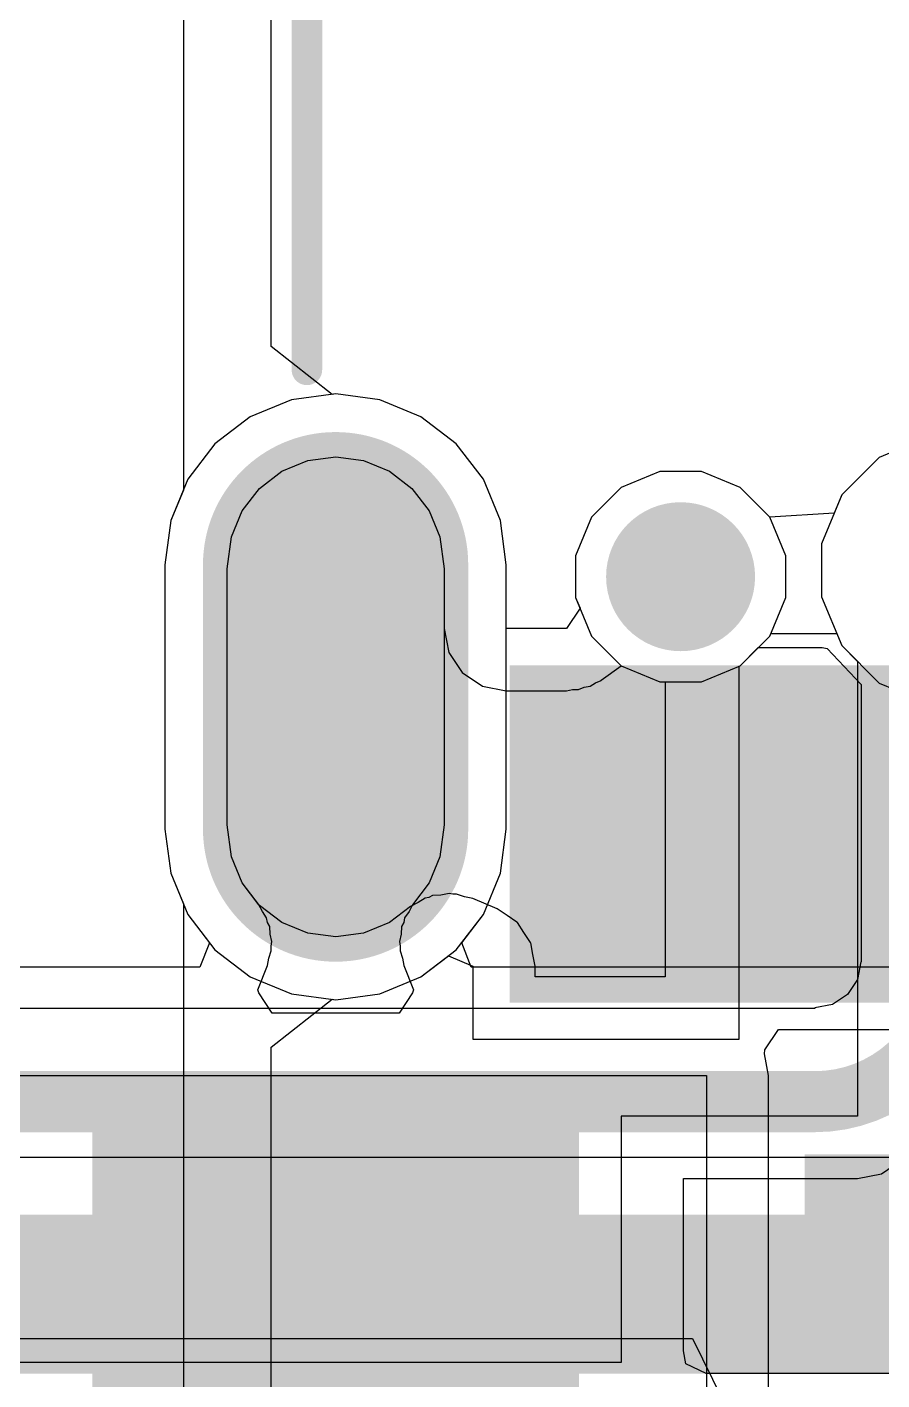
# Model space of a CAD drawing. Header units: inches. Extents: x -0.01 to 2.44, y -0.01 to 2.26.
# Drawn here: x 0.7094 to 0.8494, y 1.5279 to 1.7495 of the extents above; entities that cross this region are included whole.
import ezdxf

# ---------------------------------------------------------------- set-up
doc = ezdxf.new("R2010")
doc.units = ezdxf.units.IN
doc.header["$MEASUREMENT"] = 0
for name, color, linetype in [('Bottom Layer', 5, 'Continuous'), ('Bottom Solder', 6, 'Continuous'), ('GROUND', 16, 'Continuous'), ('Multi-Layer', 9, 'Continuous'), ('Pad Holes', 156, 'Continuous'), ('POWER', 76, 'Continuous'), ('SIGNAL1', 90, 'Continuous'), ('SIGNAL2', 156, 'Continuous'), ('Top Layer', 1, 'Continuous'), ('Top Overlay', 2, 'Continuous'), ('Top Paste', 8, 'Continuous'), ('Top Solder', 216, 'Continuous')]:
    doc.layers.add(name, color=color, linetype=linetype)

# ---------------------------------------------------------------- blocks, each defined once
blk = doc.blocks.new('TYPE_C_31_M_12__86')
at = {"layer": 'Bottom Layer'}
h = blk.add_hatch(color=5, dxfattribs=at)
edge = h.paths.add_edge_path()
edge.add_arc((0.17028, 0.04941), 0.01772, 180, 360)
edge.add_line((0.18799, 0.04941), (0.18799, 0.09272))
edge.add_arc((0.17028, 0.09272), 0.01772, 0, 180)
edge.add_line((0.15256, 0.09272), (0.15256, 0.04941))
at = {"layer": 'Bottom Solder'}
h = blk.add_hatch(color=6, dxfattribs=at)
edge = h.paths.add_edge_path()
edge.add_arc((0.17028, 0.04941), 0.02172, 180, 360)
edge.add_line((0.19199, 0.04941), (0.19199, 0.09272))
edge.add_arc((0.17028, 0.09272), 0.02172, 0, 180)
edge.add_line((0.14856, 0.09272), (0.14856, 0.04941))
h = blk.add_hatch(color=6, dxfattribs=at)
edge = h.paths.add_edge_path()
edge.add_arc((0.11378, 0.05138), 0.004, 0, 360)
at = {"layer": 'GROUND'}
h = blk.add_hatch(color=16, dxfattribs=at)
edge = h.paths.add_edge_path()
edge.add_arc((0.17028, 0.04941), 0.01772, 180, 360)
edge.add_line((0.18799, 0.04941), (0.18799, 0.09272))
edge.add_arc((0.17028, 0.09272), 0.01772, 0, 180)
edge.add_line((0.15256, 0.09272), (0.15256, 0.04941))
at = {"layer": 'Multi-Layer'}
h = blk.add_hatch(color=9, dxfattribs=at)
edge = h.paths.add_edge_path()
edge.add_arc((0.17028, 0.04941), 0.01772, 180, 360)
edge.add_line((0.18799, 0.04941), (0.18799, 0.09272))
edge.add_arc((0.17028, 0.09272), 0.01772, 0, 180)
edge.add_line((0.15256, 0.09272), (0.15256, 0.04941))
at = {"layer": 'Pad Holes'}
h = blk.add_hatch(color=7, dxfattribs=at)
edge = h.paths.add_edge_path()
edge.add_arc((0.17028, 0.04941), 0.01181, 180, 360)
edge.add_line((0.18209, 0.04941), (0.18209, 0.09272))
edge.add_arc((0.17028, 0.09272), 0.01181, 0, 180)
edge.add_line((0.15846, 0.09272), (0.15846, 0.04941))
h = blk.add_hatch(color=7, dxfattribs=at)
edge = h.paths.add_edge_path()
edge.add_arc((0.11378, 0.05138), 0.0122, 0, 360)
at = {"layer": 'POWER'}
h = blk.add_hatch(color=76, dxfattribs=at)
edge = h.paths.add_edge_path()
edge.add_arc((0.17028, 0.04941), 0.01772, 180, 360)
edge.add_line((0.18799, 0.04941), (0.18799, 0.09272))
edge.add_arc((0.17028, 0.09272), 0.01772, 0, 180)
edge.add_line((0.15256, 0.09272), (0.15256, 0.04941))
at = {"layer": 'SIGNAL1'}
h = blk.add_hatch(color=90, dxfattribs=at)
edge = h.paths.add_edge_path()
edge.add_arc((0.17028, 0.04941), 0.01772, 180, 360)
edge.add_line((0.18799, 0.04941), (0.18799, 0.09272))
edge.add_arc((0.17028, 0.09272), 0.01772, 0, 180)
edge.add_line((0.15256, 0.09272), (0.15256, 0.04941))
at = {"layer": 'SIGNAL2'}
h = blk.add_hatch(color=156, dxfattribs=at)
edge = h.paths.add_edge_path()
edge.add_arc((0.17028, 0.04941), 0.01772, 180, 360)
edge.add_line((0.18799, 0.04941), (0.18799, 0.09272))
edge.add_arc((0.17028, 0.09272), 0.01772, 0, 180)
edge.add_line((0.15256, 0.09272), (0.15256, 0.04941))
at = {"layer": 'Top Layer'}
for points in [[(0.1063, 0.06988), (0.08268, 0.06988), (0.08268, 0.11713), (0.1063, 0.11713)], [(0.11417, 0.11713), (0.1378, 0.11713), (0.1378, 0.06988), (0.11417, 0.06988)]]:
    blk.add_hatch(color=1, dxfattribs=at).paths.add_polyline_path(points)
h = blk.add_hatch(color=1, dxfattribs=at)
edge = h.paths.add_edge_path()
edge.add_arc((0.17028, 0.04941), 0.01772, 180, 360)
edge.add_line((0.18799, 0.04941), (0.18799, 0.09272))
edge.add_arc((0.17028, 0.09272), 0.01772, 0, 180)
edge.add_line((0.15256, 0.09272), (0.15256, 0.04941))
at = {"layer": 'Top Paste'}
for points in [[(0.1063, 0.06988), (0.08268, 0.06988), (0.08268, 0.11713), (0.1063, 0.11713)], [(0.11417, 0.11713), (0.1378, 0.11713), (0.1378, 0.06988), (0.11417, 0.06988)]]:
    blk.add_hatch(color=8, dxfattribs=at).paths.add_polyline_path(points)
at = {"layer": 'Top Solder'}
for points in [[(0.1103, 0.06588), (0.07868, 0.06588), (0.07868, 0.12113), (0.1103, 0.12113)], [(0.11017, 0.12113), (0.1418, 0.12113), (0.1418, 0.06588), (0.11017, 0.06588)]]:
    blk.add_hatch(color=216, dxfattribs=at).paths.add_polyline_path(points)
h = blk.add_hatch(color=216, dxfattribs=at)
edge = h.paths.add_edge_path()
edge.add_arc((0.17028, 0.04941), 0.02172, 180, 360)
edge.add_line((0.19199, 0.04941), (0.19199, 0.09272))
edge.add_arc((0.17028, 0.09272), 0.02172, 0, 180)
edge.add_line((0.14856, 0.09272), (0.14856, 0.04941))
h = blk.add_hatch(color=216, dxfattribs=at)
edge = h.paths.add_edge_path()
edge.add_arc((0.11378, 0.05138), 0.004, 0, 360)
at = {"layer": 'Top Overlay'}
blk.add_lwpolyline([(0.17498, 0.0175, 0.005, 0.005, 0), (0.17498, -0.0465, 0.005, 0.005, 0)], format="xyseb", dxfattribs=at)
blk.add_lwpolyline([(0.17373, 0.0175, 0.0025, 0.0025, 1), (0.17623, 0.0175, 0.0025, 0.0025, 1)], format="xyseb", close=True, dxfattribs=at)
blk = doc.blocks.new('F____1206__3216_M_______87')
at = {"layer": 'Top Layer'}
for points in [[(-0.08102, 0.03583), (-0.03929, 0.03583), (-0.03929, -0.03583), (-0.08102, -0.03583)], [(0.03929, 0.03583), (0.08102, 0.03583), (0.08102, -0.03583), (0.03929, -0.03583)]]:
    blk.add_hatch(color=1, dxfattribs=at).paths.add_polyline_path(points)
at = {"layer": 'Top Paste'}
for points in [[(-0.08102, 0.03583), (-0.03929, 0.03583), (-0.03929, -0.03583), (-0.08102, -0.03583)], [(0.03929, 0.03583), (0.08102, 0.03583), (0.08102, -0.03583), (0.03929, -0.03583)]]:
    blk.add_hatch(color=8, dxfattribs=at).paths.add_polyline_path(points)
at = {"layer": 'Top Solder'}
for points in [[(-0.08502, 0.03983), (-0.03529, 0.03983), (-0.03529, -0.03983), (-0.08502, -0.03983)], [(0.03529, 0.03983), (0.08502, 0.03983), (0.08502, -0.03983), (0.03529, -0.03983)]]:
    blk.add_hatch(color=216, dxfattribs=at).paths.add_polyline_path(points)
at = {"layer": 'Top Overlay'}
for points in [[(0.02677, 0.03343, 0.005, 0.005, 0), (-0.02677, 0.03343, 0.005, 0.005, 0)], [(-0.02396, -0.00008, 0.005, 0.005, -0.962331), (0, -0.001, 0.005, 0.005, 0)], [(0.024, -0.001, 0.005, 0.005, -1), (0, -0.001, 0.005, 0.005, 0)], [(0.02677, -0.03343, 0.005, 0.005, 0), (-0.02677, -0.03343, 0.005, 0.005, 0)]]:
    blk.add_lwpolyline(points, format="xyseb", dxfattribs=at)
for points in [[(-0.02802, 0.03343, 0.0025, 0.0025, 1), (-0.02552, 0.03343, 0.0025, 0.0025, 1)], [(0.02552, 0.03343, 0.0025, 0.0025, 1), (0.02802, 0.03343, 0.0025, 0.0025, 1)], [(-0.02521, -0.00008, 0.0025, 0.0025, 1), (-0.02271, -0.00008, 0.0025, 0.0025, 1)], [(-0.00125, -0.001, 0.0025, 0.0025, 1), (0.00125, -0.001, 0.0025, 0.0025, 1)], [(-0.00125, -0.001, 0.0025, 0.0025, 1), (0.00125, -0.001, 0.0025, 0.0025, 1)], [(0.02275, -0.001, 0.0025, 0.0025, 1), (0.02525, -0.001, 0.0025, 0.0025, 1)], [(-0.02802, -0.03343, 0.0025, 0.0025, 1), (-0.02552, -0.03343, 0.0025, 0.0025, 1)], [(0.02552, -0.03343, 0.0025, 0.0025, 1), (0.02802, -0.03343, 0.0025, 0.0025, 1)]]:
    blk.add_lwpolyline(points, format="xyseb", close=True, dxfattribs=at)
blk = doc.blocks.new('SOD_523__B__D____________101')
at = {"layer": 'Top Layer'}
for points in [[(-0.04134, 0.00787), (-0.01771, 0.00787), (-0.01771, -0.00787), (-0.04134, -0.00787)], [(0.04134, -0.00787), (0.01771, -0.00787), (0.01771, 0.00787), (0.04134, 0.00787)]]:
    blk.add_hatch(color=1, dxfattribs=at).paths.add_polyline_path(points)
at = {"layer": 'Top Paste'}
for points in [[(-0.04134, 0.00787), (-0.01771, 0.00787), (-0.01771, -0.00787), (-0.04134, -0.00787)], [(0.04134, -0.00787), (0.01771, -0.00787), (0.01771, 0.00787), (0.04134, 0.00787)]]:
    blk.add_hatch(color=8, dxfattribs=at).paths.add_polyline_path(points)
at = {"layer": 'Top Solder'}
for points in [[(-0.04534, 0.01187), (-0.01371, 0.01187), (-0.01371, -0.01187), (-0.04534, -0.01187)], [(0.04534, -0.01187), (0.01371, -0.01187), (0.01371, 0.01187), (0.04534, 0.01187)]]:
    blk.add_hatch(color=216, dxfattribs=at).paths.add_polyline_path(points)
at = {"layer": 'Top Overlay'}
for p, q in [((-0.009, -0.011), (-0.009, 0.011)), ((-0.009, 0.011), (0, 0)), ((0, 0), (0.009, 0.011)), ((0.009, 0.011), (0.009, -0.011)), ((0, 0), (-0.009, -0.011)), ((0, 0), (0, 0)), ((0.009, -0.011), (0, 0)), ((0, 0), (0, 0))]:
    blk.add_line(p, q, dxfattribs=at)
for points in [[(-0.02559, 0.01969, 0.00512, 0.00512, 0), (0.02559, 0.01969, 0.00512, 0.00512, 0)], [(0, -0.01, 0.00394, 0.00394, 0), (0, 0.009, 0.00394, 0.00394, 0)], [(-0.02559, -0.01969, 0.00512, 0.00512, 0), (0.02559, -0.01969, 0.00512, 0.00512, 0)]]:
    blk.add_lwpolyline(points, format="xyseb", dxfattribs=at)
for points in [[(-0.02687, 0.01969, 0.00256, 0.00256, 1), (-0.02431, 0.01969, 0.00256, 0.00256, 1)], [(0.02431, 0.01969, 0.00256, 0.00256, 1), (0.02687, 0.01969, 0.00256, 0.00256, 1)], [(-0.00098, 0.009, 0.00197, 0.00197, 1), (0.00098, 0.009, 0.00197, 0.00197, 1)], [(-0.00098, -0.01, 0.00197, 0.00197, 1), (0.00098, -0.01, 0.00197, 0.00197, 1)], [(-0.02687, -0.01969, 0.00256, 0.00256, 1), (-0.02431, -0.01969, 0.00256, 0.00256, 1)], [(0.02431, -0.01969, 0.00256, 0.00256, 1), (0.02687, -0.01969, 0.00256, 0.00256, 1)]]:
    blk.add_lwpolyline(points, format="xyseb", close=True, dxfattribs=at)

msp = doc.modelspace()

# ---------------------------------------------------------------- linework, layer by layer
at = {"layer": 'Bottom Layer'}
for p, q in [((0.75994, 1.68943), (0.7527, 1.68848)), ((0.76717, 1.68848), (0.75994, 1.68943)), ((0.7527, 1.68848), (0.74596, 1.68568)), ((0.77391, 1.68568), (0.76717, 1.68848)), ((0.74596, 1.68568), (0.74017, 1.68124)), ((0.7797, 1.68124), (0.77391, 1.68568)), ((0.85698, 1.68237), (0.84896, 1.67905)), ((0.74017, 1.68124), (0.73573, 1.67545)), ((0.78415, 1.67545), (0.7797, 1.68124)), ((0.7511, 1.67678), (0.75536, 1.67854)), ((0.75536, 1.67854), (0.75994, 1.67914)), ((0.75994, 1.67914), (0.76451, 1.67854)), ((0.76451, 1.67854), (0.76877, 1.67678)), ((0.84896, 1.67905), (0.84282, 1.67292)), ((0.73573, 1.67545), (0.73293, 1.66871)), ((0.74744, 1.67397), (0.7511, 1.67678)), ((0.76877, 1.67678), (0.77243, 1.67397)), ((0.78694, 1.66871), (0.78415, 1.67545)), ((0.81301, 1.67671), (0.80669, 1.67409)), ((0.81986, 1.67671), (0.81301, 1.67671)), ((0.82618, 1.67409), (0.81986, 1.67671)), ((0.74463, 1.67031), (0.74744, 1.67397)), ((0.77243, 1.67397), (0.77524, 1.67031)), ((0.80669, 1.67409), (0.80185, 1.66925)), ((0.83102, 1.66925), (0.82618, 1.67409)), ((0.84282, 1.67292), (0.8395, 1.6649)), ((0.73293, 1.66871), (0.73198, 1.66147)), ((0.74287, 1.66605), (0.74463, 1.67031)), ((0.77524, 1.67031), (0.77701, 1.66605)), ((0.78789, 1.66147), (0.78694, 1.66871)), ((0.80185, 1.66925), (0.79923, 1.66293)), ((0.83364, 1.66293), (0.83102, 1.66925)), ((0.74218, 1.6608), (0.74287, 1.66605)), ((0.77701, 1.66605), (0.7777, 1.6608)), ((0.8395, 1.6649), (0.8395, 1.65622)), ((0.79923, 1.66293), (0.79923, 1.65608)), ((0.83364, 1.65608), (0.83364, 1.66293)), ((0.73198, 1.66147), (0.73198, 1.61817)), ((0.74218, 1.61883), (0.74218, 1.6608)), ((0.7777, 1.6608), (0.7777, 1.61883)), ((0.78789, 1.61817), (0.78789, 1.66147)), ((0.79923, 1.65608), (0.80185, 1.64976)), ((0.83102, 1.64976), (0.83364, 1.65608)), ((0.8395, 1.65622), (0.84282, 1.64821)), ((0.80185, 1.64976), (0.80669, 1.64492)), ((0.82618, 1.64492), (0.83102, 1.64976)), ((0.84282, 1.64821), (0.84896, 1.64207)), ((0.80669, 1.64492), (0.81301, 1.6423)), ((0.81986, 1.6423), (0.82618, 1.64492)), ((0.81301, 1.6423), (0.81986, 1.6423)), ((0.84896, 1.64207), (0.85698, 1.63875)), ((0.73198, 1.61817), (0.73293, 1.61093)), ((0.74287, 1.61359), (0.74218, 1.61883)), ((0.7777, 1.61883), (0.77701, 1.61359)), ((0.78694, 1.61093), (0.78789, 1.61817)), ((0.74463, 1.60933), (0.74287, 1.61359)), ((0.77701, 1.61359), (0.77524, 1.60933)), ((0.73293, 1.61093), (0.73573, 1.60419)), ((0.74738, 1.60575), (0.74463, 1.60933)), ((0.77524, 1.60933), (0.7725, 1.60575)), ((0.78415, 1.60419), (0.78694, 1.61093)), ((0.74793, 1.60464), (0.74738, 1.60575)), ((0.74863, 1.60362), (0.74793, 1.60464)), ((0.77195, 1.60464), (0.77124, 1.60362)), ((0.7725, 1.60575), (0.77195, 1.60464)), ((0.73573, 1.60419), (0.73929, 1.59954)), ((0.7488, 1.60287), (0.74863, 1.60362)), ((0.74914, 1.60218), (0.7488, 1.60287)), ((0.74922, 1.60095), (0.74914, 1.60218)), ((0.77074, 1.60218), (0.77065, 1.60095)), ((0.77108, 1.60287), (0.77074, 1.60218)), ((0.77124, 1.60362), (0.77108, 1.60287)), ((0.78058, 1.59954), (0.78415, 1.60419)), ((0.74948, 1.59974), (0.74922, 1.60095)), ((0.77065, 1.60095), (0.77039, 1.59974)), ((0.73929, 1.59954), (0.73772, 1.59554)), ((0.749, 1.59704), (0.7494, 1.59821)), ((0.74935, 1.59898), (0.74948, 1.59974)), ((0.7494, 1.59821), (0.74935, 1.59898)), ((0.77039, 1.59974), (0.77053, 1.59898)), ((0.77053, 1.59898), (0.77048, 1.59821)), ((0.77048, 1.59821), (0.77087, 1.59704)), ((0.78215, 1.59554), (0.78058, 1.59954)), ((0.73772, 1.59554), (0.361, 1.59554)), ((0.74721, 1.59182), (0.74878, 1.59582)), ((0.74878, 1.59582), (0.749, 1.59704)), ((0.77087, 1.59704), (0.77109, 1.59582)), ((0.77109, 1.59582), (0.77266, 1.59182)), ((0.87088, 1.59554), (0.78215, 1.59554)), ((0.74736, 1.59132), (0.74721, 1.59182)), ((0.74953, 1.58802), (0.74736, 1.59132)), ((0.77252, 1.59132), (0.77034, 1.58802)), ((0.77266, 1.59182), (0.77252, 1.59132)), ((0.77034, 1.58802), (0.74953, 1.58802)), ((0.83025, 1.58199), (0.83247, 1.58535)), ((0.83247, 1.58535), (0.87088, 1.58535)), ((0.83015, 1.58135), (0.83025, 1.58199)), ((0.83085, 1.57782), (0.83015, 1.58135)), ((0.44842, 1.57782), (0.82066, 1.57782)), ((0.82066, 1.57782), (0.82066, 1.52329)), ((0.83085, 1.52329), (0.83085, 1.57782))]:
    msp.add_line(p, q, dxfattribs=at)
at = {"layer": 'GROUND'}
for p, q in [((0.85698, 1.68237), (0.84896, 1.67905)), ((0.84896, 1.67905), (0.84282, 1.67292)), ((0.81301, 1.67671), (0.80669, 1.67409)), ((0.81986, 1.67671), (0.81301, 1.67671)), ((0.82618, 1.67409), (0.81986, 1.67671)), ((0.80669, 1.67409), (0.80185, 1.66925)), ((0.83102, 1.66925), (0.82618, 1.67409)), ((0.84282, 1.67292), (0.84157, 1.6699)), ((0.80185, 1.66925), (0.79923, 1.66293)), ((0.84157, 1.6699), (0.83102, 1.66925)), ((0.79923, 1.66293), (0.79923, 1.65608)), ((0.79923, 1.65608), (0.80185, 1.64976)), ((0.80185, 1.64976), (0.80669, 1.64492)), ((0.82618, 1.64492), (0.83102, 1.64976)), ((0.83102, 1.64976), (0.83119, 1.65017)), ((0.83119, 1.65017), (0.84201, 1.65017)), ((0.84201, 1.65017), (0.84282, 1.64821)), ((0.84282, 1.64821), (0.84896, 1.64207)), ((0.80669, 1.64492), (0.81301, 1.6423)), ((0.81986, 1.6423), (0.82618, 1.64492)), ((0.81301, 1.6423), (0.81986, 1.6423)), ((0.84896, 1.64207), (0.85698, 1.63875))]:
    msp.add_line(p, q, dxfattribs=at)
at = {"layer": 'POWER'}
for p, q in [((0.735, 1.77641), (0.735, 1.6737)), ((0.74937, 1.69722), (0.74937, 1.75289)), ((0.75937, 1.68935), (0.74937, 1.69722)), ((0.75994, 1.68943), (0.75937, 1.68935)), ((0.76717, 1.68848), (0.75994, 1.68943)), ((0.77391, 1.68568), (0.76717, 1.68848)), ((0.7797, 1.68124), (0.77391, 1.68568)), ((0.85698, 1.68237), (0.84896, 1.67905)), ((0.78415, 1.67545), (0.7797, 1.68124)), ((0.84896, 1.67905), (0.84282, 1.67292)), ((0.78694, 1.66871), (0.78415, 1.67545)), ((0.81301, 1.67671), (0.80669, 1.67409)), ((0.81986, 1.67671), (0.81301, 1.67671)), ((0.82618, 1.67409), (0.81986, 1.67671)), ((0.735, 1.6737), (0.73293, 1.66871)), ((0.80669, 1.67409), (0.80185, 1.66925)), ((0.83102, 1.66925), (0.82618, 1.67409)), ((0.84282, 1.67292), (0.84157, 1.6699)), ((0.73293, 1.66871), (0.73198, 1.66147)), ((0.78789, 1.66147), (0.78694, 1.66871)), ((0.80185, 1.66925), (0.79923, 1.66293)), ((0.84157, 1.6699), (0.83102, 1.66925)), ((0.79923, 1.66293), (0.79923, 1.65608)), ((0.73198, 1.66147), (0.73198, 1.61817)), ((0.78789, 1.61817), (0.78789, 1.66147)), ((0.79923, 1.65608), (0.80185, 1.64976)), ((0.80185, 1.64976), (0.80669, 1.64492)), ((0.82618, 1.64492), (0.83102, 1.64976)), ((0.83102, 1.64976), (0.83119, 1.65017)), ((0.83119, 1.65017), (0.84201, 1.65017)), ((0.84201, 1.65017), (0.84282, 1.64821)), ((0.84282, 1.64821), (0.84896, 1.64207)), ((0.80669, 1.64492), (0.81301, 1.6423)), ((0.81986, 1.6423), (0.82618, 1.64492)), ((0.81301, 1.6423), (0.81986, 1.6423)), ((0.84896, 1.64207), (0.85698, 1.63875)), ((0.73198, 1.61817), (0.73293, 1.61093)), ((0.78694, 1.61093), (0.78789, 1.61817)), ((0.73293, 1.61093), (0.735, 1.60594)), ((0.78415, 1.60419), (0.78694, 1.61093)), ((0.735, 1.60594), (0.735, 1.48913)), ((0.7797, 1.5984), (0.78415, 1.60419)), ((0.77391, 1.59395), (0.7797, 1.5984)), ((0.76717, 1.59116), (0.77391, 1.59395)), ((0.75994, 1.59021), (0.76717, 1.59116)), ((0.74937, 1.58242), (0.75937, 1.59028)), ((0.75937, 1.59028), (0.75994, 1.59021)), ((0.74937, 1.4933), (0.74937, 1.58242))]:
    msp.add_line(p, q, dxfattribs=at)
at = {"layer": 'SIGNAL1'}
for p, q in [((0.85698, 1.68237), (0.84896, 1.67905)), ((0.84896, 1.67905), (0.84282, 1.67292)), ((0.81301, 1.67671), (0.80669, 1.67409)), ((0.81986, 1.67671), (0.81301, 1.67671)), ((0.82618, 1.67409), (0.81986, 1.67671)), ((0.80669, 1.67409), (0.80185, 1.66925)), ((0.83102, 1.66925), (0.82618, 1.67409)), ((0.84282, 1.67292), (0.84157, 1.6699)), ((0.80185, 1.66925), (0.79923, 1.66293)), ((0.84157, 1.6699), (0.83102, 1.66925)), ((0.79923, 1.66293), (0.79923, 1.65608)), ((0.79923, 1.65608), (0.80185, 1.64976)), ((0.80185, 1.64976), (0.80669, 1.64492)), ((0.82618, 1.64492), (0.82914, 1.64788)), ((0.82914, 1.64788), (0.83962, 1.64793)), ((0.83962, 1.64793), (0.84043, 1.64776)), ((0.84043, 1.64776), (0.84602, 1.64183)), ((0.80669, 1.64492), (0.81301, 1.6423)), ((0.81986, 1.6423), (0.82618, 1.64492)), ((0.81301, 1.6423), (0.81986, 1.6423)), ((0.84602, 1.64183), (0.84602, 1.5964)), ((0.84596, 1.5964), (0.84539, 1.59352)), ((0.84602, 1.5964), (0.84596, 1.5964)), ((0.84539, 1.59352), (0.84375, 1.59107)), ((0.84375, 1.59107), (0.84131, 1.58944)), ((0.84131, 1.58944), (0.83842, 1.58887)), ((0.83842, 1.58887), (0.83842, 1.5888)), ((0.83842, 1.5888), (0.67179, 1.5888)), ((0.37655, 1.53471), (0.81837, 1.53471)), ((0.81837, 1.53471), (0.82332, 1.52471))]:
    msp.add_line(p, q, dxfattribs=at)
for points in [[(0.86132, 1.5964, 0.01, 0.01, -0.414214), (0.83842, 1.57351, 0.01, 0.01, 0)], [(0.42147, 1.57351, 0.01, 0.01, 0), (0.83842, 1.57351, 0.01, 0.01, 0)], [(0.361, 1.55, 0.01, 0.01, 0), (0.99329, 1.55, 0.01, 0.01, 0)]]:
    msp.add_lwpolyline(points, format="xyseb", dxfattribs=at)
msp.add_lwpolyline([(0.83592, 1.57351, 0.005, 0.005, 1), (0.84092, 1.57351, 0.005, 0.005, 1)], format="xyseb", close=True, dxfattribs=at)
msp.add_lwpolyline([(0.83592, 1.57351, 0.005, 0.005, 1), (0.84092, 1.57351, 0.005, 0.005, 1)], format="xyseb", close=True, dxfattribs=at)
at = {"layer": 'SIGNAL2'}
for p, q in [((0.85698, 1.68237), (0.84896, 1.67905)), ((0.84896, 1.67905), (0.84282, 1.67292)), ((0.81301, 1.67671), (0.80669, 1.67409)), ((0.81986, 1.67671), (0.81301, 1.67671)), ((0.82618, 1.67409), (0.81986, 1.67671)), ((0.80669, 1.67409), (0.80185, 1.66925)), ((0.83102, 1.66925), (0.82618, 1.67409)), ((0.84282, 1.67292), (0.84157, 1.6699)), ((0.80185, 1.66925), (0.79923, 1.66293)), ((0.84157, 1.6699), (0.83102, 1.66925)), ((0.79923, 1.66293), (0.79923, 1.65608)), ((0.79923, 1.65608), (0.80185, 1.64976)), ((0.80185, 1.64976), (0.80669, 1.64492)), ((0.82618, 1.64492), (0.83102, 1.64976)), ((0.83102, 1.64976), (0.83119, 1.65017)), ((0.83119, 1.65017), (0.84201, 1.65017)), ((0.84201, 1.65017), (0.84282, 1.64821)), ((0.84282, 1.64821), (0.84896, 1.64207)), ((0.80669, 1.64492), (0.81301, 1.6423)), ((0.81986, 1.6423), (0.82618, 1.64492)), ((0.81301, 1.6423), (0.81986, 1.6423)), ((0.84896, 1.64207), (0.85698, 1.63875)), ((1.83799, 1.56438), (0.45343, 1.56438))]:
    msp.add_line(p, q, dxfattribs=at)
msp.add_lwpolyline([(0.45343, 1.54144, 0.025, 0.025, 0), (1.83799, 1.54144, 0.025, 0.025, 0)], format="xyseb", dxfattribs=at)
at = {"layer": 'Top Layer'}
for p, q in [((0.75994, 1.68943), (0.7527, 1.68848)), ((0.76717, 1.68848), (0.75994, 1.68943)), ((0.7527, 1.68848), (0.74596, 1.68568)), ((0.77391, 1.68568), (0.76717, 1.68848)), ((0.74596, 1.68568), (0.74017, 1.68124)), ((0.7797, 1.68124), (0.77391, 1.68568)), ((0.85698, 1.68237), (0.84896, 1.67905)), ((0.74017, 1.68124), (0.73573, 1.67545)), ((0.78415, 1.67545), (0.7797, 1.68124)), ((0.7511, 1.67678), (0.75536, 1.67854)), ((0.75536, 1.67854), (0.75994, 1.67914)), ((0.75994, 1.67914), (0.76451, 1.67854)), ((0.76451, 1.67854), (0.76877, 1.67678)), ((0.84896, 1.67905), (0.84282, 1.67292)), ((0.73573, 1.67545), (0.73293, 1.66871)), ((0.74744, 1.67397), (0.7511, 1.67678)), ((0.76877, 1.67678), (0.77243, 1.67397)), ((0.78694, 1.66871), (0.78415, 1.67545)), ((0.81301, 1.67671), (0.80669, 1.67409)), ((0.81986, 1.67671), (0.81301, 1.67671)), ((0.82618, 1.67409), (0.81986, 1.67671)), ((0.74463, 1.67031), (0.74744, 1.67397)), ((0.77243, 1.67397), (0.77524, 1.67031)), ((0.80669, 1.67409), (0.80185, 1.66925)), ((0.83102, 1.66925), (0.82618, 1.67409)), ((0.84282, 1.67292), (0.8395, 1.6649)), ((0.73293, 1.66871), (0.73198, 1.66147)), ((0.74287, 1.66605), (0.74463, 1.67031)), ((0.77524, 1.67031), (0.77701, 1.66605)), ((0.78789, 1.66147), (0.78694, 1.66871)), ((0.80185, 1.66925), (0.79923, 1.66293)), ((0.83364, 1.66293), (0.83102, 1.66925)), ((0.74218, 1.6608), (0.74287, 1.66605)), ((0.77701, 1.66605), (0.7777, 1.6608)), ((0.8395, 1.6649), (0.8395, 1.65622)), ((0.79923, 1.66293), (0.79923, 1.65608)), ((0.83364, 1.65608), (0.83364, 1.66293)), ((0.73198, 1.66147), (0.73198, 1.61817)), ((0.74218, 1.61883), (0.74218, 1.6608)), ((0.7777, 1.6608), (0.7777, 1.651)), ((0.78789, 1.651), (0.78789, 1.66147)), ((0.79923, 1.65608), (0.79996, 1.65433)), ((0.83102, 1.64976), (0.83364, 1.65608)), ((0.8395, 1.65622), (0.84282, 1.64821)), ((0.79996, 1.65433), (0.79773, 1.651)), ((0.7777, 1.651), (0.77847, 1.6471)), ((0.79773, 1.651), (0.78789, 1.651)), ((0.82618, 1.64492), (0.83102, 1.64976)), ((0.77847, 1.6471), (0.78068, 1.64379)), ((0.84282, 1.64821), (0.84541, 1.64562)), ((0.80341, 1.64254), (0.80669, 1.64492)), ((0.80669, 1.64492), (0.81301, 1.6423)), ((0.82604, 1.64486), (0.82618, 1.64492)), ((0.82604, 1.58376), (0.82604, 1.64486)), ((0.84541, 1.64562), (0.84541, 1.58376)), ((0.78068, 1.64379), (0.78399, 1.64158)), ((0.80164, 1.64158), (0.80247, 1.64214)), ((0.80247, 1.64214), (0.8034, 1.64252)), ((0.8034, 1.64252), (0.80341, 1.64254)), ((0.81301, 1.6423), (0.81391, 1.6423)), ((0.81391, 1.6423), (0.81391, 1.59395)), ((0.78399, 1.64158), (0.78789, 1.6408)), ((0.78789, 1.6408), (0.79773, 1.6408)), ((0.79773, 1.6408), (0.79872, 1.641)), ((0.79872, 1.641), (0.79972, 1.641)), ((0.79972, 1.641), (0.80065, 1.64138)), ((0.80065, 1.64138), (0.80164, 1.64158)), ((0.73198, 1.61817), (0.73293, 1.61093)), ((0.74287, 1.61359), (0.74218, 1.61883)), ((0.74463, 1.60933), (0.74287, 1.61359)), ((0.73293, 1.61093), (0.73573, 1.60419)), ((0.74744, 1.60567), (0.74463, 1.60933)), ((0.77461, 1.60687), (0.77345, 1.60611)), ((0.77522, 1.60698), (0.77461, 1.60687)), ((0.77578, 1.60726), (0.77522, 1.60698)), ((0.77716, 1.60735), (0.77578, 1.60726)), ((0.77852, 1.6076), (0.77716, 1.60735)), ((0.77913, 1.60748), (0.77852, 1.6076)), ((0.77975, 1.60752), (0.77913, 1.60748)), ((0.78106, 1.60707), (0.77975, 1.60752)), ((0.78241, 1.60679), (0.78106, 1.60707)), ((0.78641, 1.60508), (0.78241, 1.60679)), ((0.7511, 1.60286), (0.74744, 1.60567)), ((0.77221, 1.6055), (0.76877, 1.60286)), ((0.77345, 1.60611), (0.77221, 1.6055)), ((0.78801, 1.60399), (0.78641, 1.60508)), ((0.73573, 1.60419), (0.74017, 1.5984)), ((0.75536, 1.6011), (0.7511, 1.60286)), ((0.76877, 1.60286), (0.76451, 1.6011)), ((0.78963, 1.60291), (0.78801, 1.60399)), ((0.78966, 1.60287), (0.78963, 1.60291)), ((0.7897, 1.60284), (0.78966, 1.60287)), ((0.79076, 1.60122), (0.7897, 1.60284)), ((0.75994, 1.60049), (0.75536, 1.6011)), ((0.76451, 1.6011), (0.75994, 1.60049)), ((0.79184, 1.59961), (0.79076, 1.60122)), ((0.74017, 1.5984), (0.74596, 1.59395)), ((0.79185, 1.59955), (0.79184, 1.59961)), ((0.79188, 1.59951), (0.79185, 1.59955)), ((0.79223, 1.59761), (0.79188, 1.59951)), ((0.77391, 1.59395), (0.77842, 1.59741)), ((0.77842, 1.59741), (0.78242, 1.5957)), ((0.78242, 1.5957), (0.78242, 1.58376)), ((0.79261, 1.5957), (0.79223, 1.59761)), ((0.79261, 1.59395), (0.79261, 1.5957)), ((0.74596, 1.59395), (0.7527, 1.59116)), ((0.76717, 1.59116), (0.77391, 1.59395)), ((0.81391, 1.59395), (0.79261, 1.59395)), ((0.7527, 1.59116), (0.75994, 1.59021)), ((0.75994, 1.59021), (0.76717, 1.59116)), ((0.78242, 1.58376), (0.82604, 1.58376)), ((0.84541, 1.58376), (0.84541, 1.57112)), ((0.84541, 1.57112), (0.80669, 1.57112)), ((0.80669, 1.57112), (0.80669, 1.53077)), ((0.84931, 1.5617), (0.85262, 1.56392)), ((0.81688, 1.5327), (0.81688, 1.56093)), ((0.81688, 1.56093), (0.84541, 1.56093)), ((0.84541, 1.56093), (0.84931, 1.5617)), ((0.81727, 1.53058), (0.81688, 1.5327)), ((0.80669, 1.53077), (0.67782, 1.53077)), ((0.82061, 1.52898), (0.81727, 1.53058)), ((0.86756, 1.52898), (0.82061, 1.52898))]:
    msp.add_line(p, q, dxfattribs=at)

# ---------------------------------------------------------------- block references
for name, p, rotation in [('TYPE_C_31_M_12__86', (0.93021, 1.71088), 180), ('F____1206__3216_M_______87', (0.75994, 1.49148), 270)]:
    msp.add_blockref(name, p, dxfattribs=dict(rotation=rotation))
msp.add_blockref('SOD_523__B__D____________101', (0.88209, 1.553))

doc.saveas('drawing.dxf')
